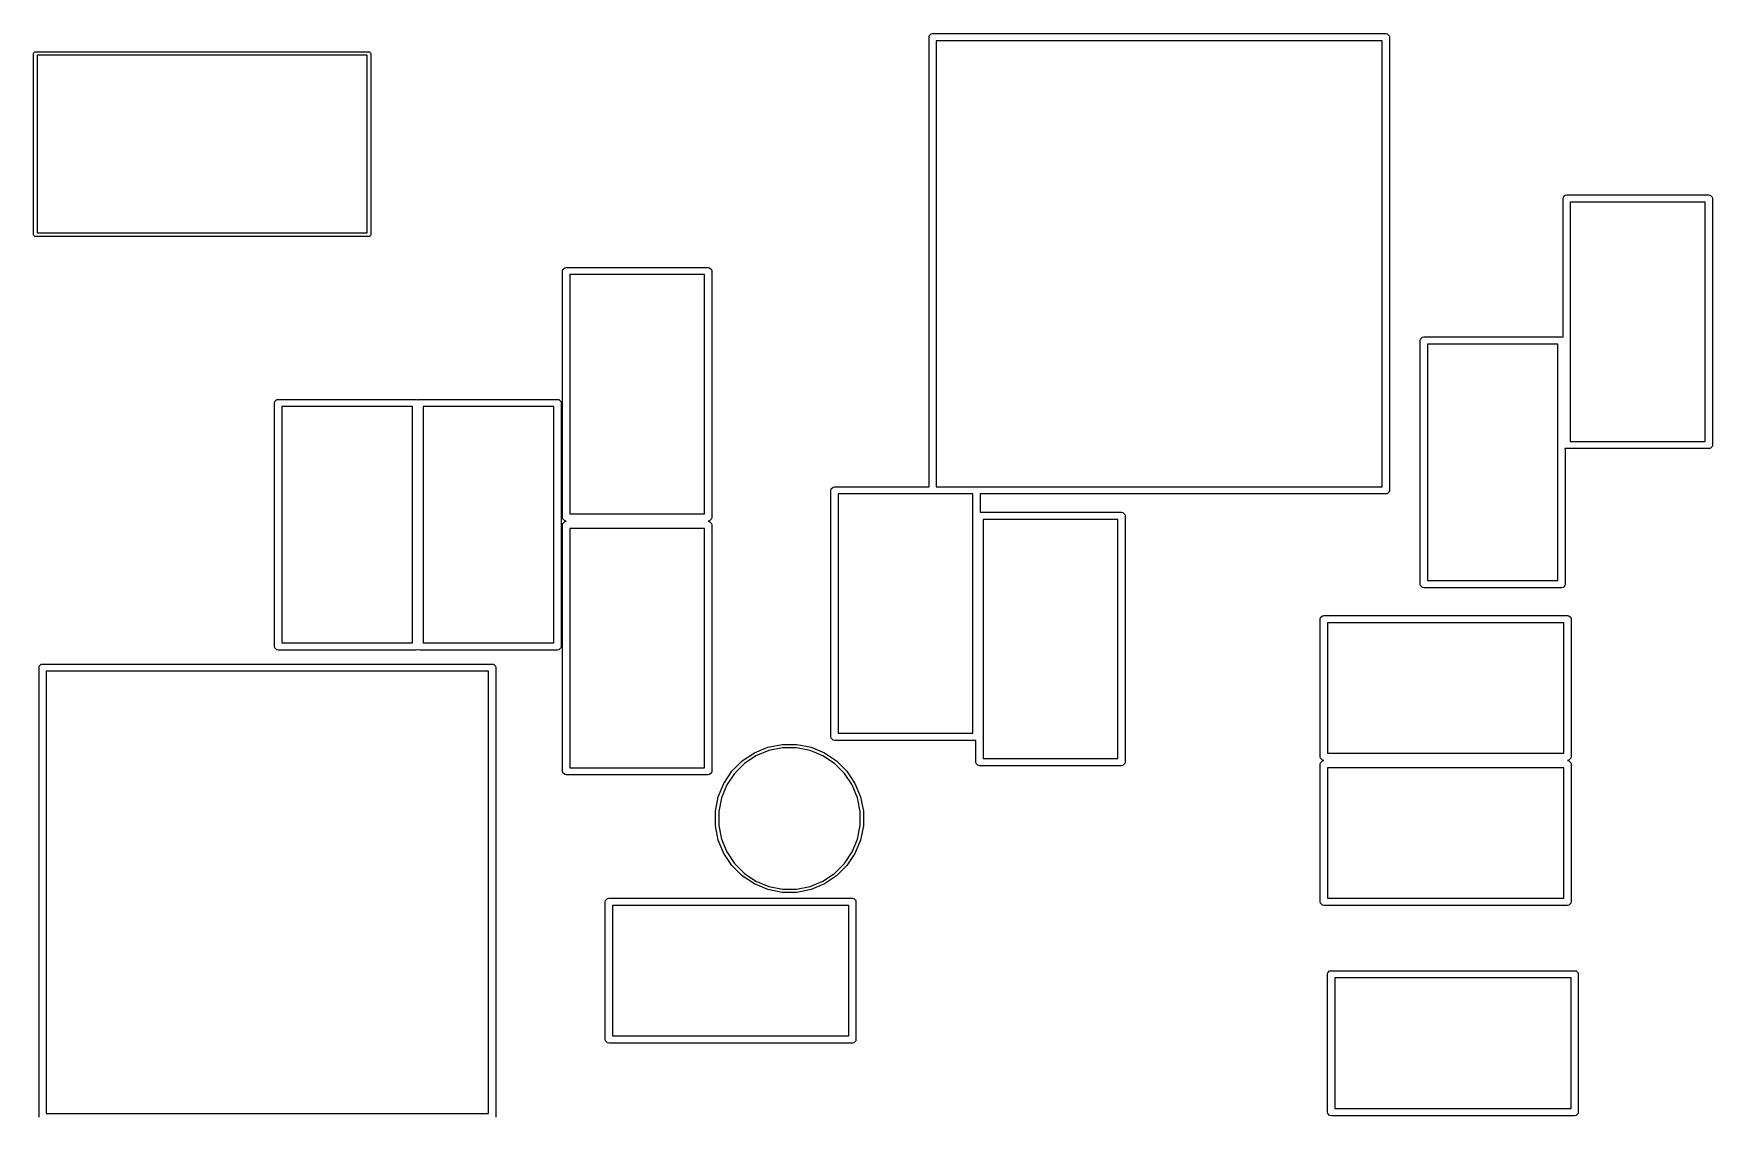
# Model space of a CAD drawing. Header units: inches. Extents: x 0.38 to 5.4, y 0.12 to 3.23.
# Drawn here: x 2.939 to 3.851, y 1.446 to 2.034 of the extents above; entities that cross this region are included whole.
import ezdxf

# ---------------------------------------------------------------- set-up
doc = ezdxf.new("R2010")
doc.units = ezdxf.units.IN
doc.header["$MEASUREMENT"] = 0
doc.layers.add('BLACK', color=250, linetype='CONTINUOUS')

msp = doc.modelspace()

# ---------------------------------------------------------------- linework, layer by layer
at = {"layer": 'BLACK', "linetype": 'CONTINUOUS'}
for p, q in [((3.42578, 2.03229), (3.42685, 2.03335)), ((3.42685, 2.03335), (3.4276, 2.0335)), ((3.4276, 2.0335), (3.67366, 2.0335)), ((3.67366, 2.0335), (3.67441, 2.03335)), ((3.67441, 2.03335), (3.67548, 2.03229)), ((3.42563, 2.03154), (3.42578, 2.03229)), ((3.42563, 1.78744), (3.42563, 2.03154)), ((3.42957, 2.02957), (3.42957, 1.78744)), ((3.67169, 2.02957), (3.42957, 2.02957)), ((3.67169, 1.78744), (3.67169, 2.02957)), ((3.67548, 2.03229), (3.67563, 2.03154)), ((3.67563, 2.03154), (3.67563, 1.78547)), ((2.93941, 2.02268), (2.93948, 2.02305)), ((2.93941, 1.92425), (2.93941, 2.02268)), ((2.93948, 2.02305), (2.94002, 2.02359)), ((2.94002, 2.02359), (2.94039, 2.02366)), ((2.94039, 2.02366), (3.1215, 2.02366)), ((2.94138, 2.02169), (2.94138, 1.92524)), ((3.12051, 2.02169), (2.94138, 2.02169)), ((3.12051, 1.92524), (3.12051, 2.02169)), ((3.1215, 2.02366), (3.12187, 2.02359)), ((3.12187, 2.02359), (3.12241, 2.02305)), ((3.12241, 2.02305), (3.12248, 2.02268)), ((3.12248, 2.02268), (3.12248, 1.92425)), ((3.76992, 1.94394), (3.77007, 1.94469)), ((3.76992, 1.86865), (3.76992, 1.94394)), ((3.77007, 1.94469), (3.77114, 1.94576)), ((3.77114, 1.94576), (3.77189, 1.94591)), ((3.77189, 1.94591), (3.84906, 1.94591)), ((3.77386, 1.94197), (3.77386, 1.81205)), ((3.84709, 1.94197), (3.77386, 1.94197)), ((3.84709, 1.81205), (3.84709, 1.94197)), ((3.84906, 1.94591), (3.84981, 1.94576)), ((3.84981, 1.94576), (3.85087, 1.94469)), ((3.85087, 1.94469), (3.85102, 1.94394)), ((3.85102, 1.94394), (3.85102, 1.81008)), ((2.93948, 1.92388), (2.93941, 1.92425)), ((2.94002, 1.92334), (2.93948, 1.92388)), ((2.94138, 1.92524), (3.12051, 1.92524)), ((3.12241, 1.92388), (3.12187, 1.92334)), ((3.12248, 1.92425), (3.12241, 1.92388)), ((2.94039, 1.92327), (2.94002, 1.92334)), ((3.1215, 1.92327), (2.94039, 1.92327)), ((3.12187, 1.92334), (3.1215, 1.92327)), ((3.22661, 1.90457), (3.22676, 1.90532)), ((3.22676, 1.90532), (3.22783, 1.90639)), ((3.22783, 1.90639), (3.22858, 1.90654)), ((3.22858, 1.90654), (3.30575, 1.90654)), ((3.30575, 1.90654), (3.3065, 1.90639)), ((3.3065, 1.90639), (3.30757, 1.90532)), ((3.30757, 1.90532), (3.30772, 1.90457)), ((3.22661, 1.77071), (3.22661, 1.90457)), ((3.23055, 1.9026), (3.23055, 1.77268)), ((3.30378, 1.9026), (3.23055, 1.9026)), ((3.30378, 1.77268), (3.30378, 1.9026)), ((3.30772, 1.90457), (3.30772, 1.77071)), ((3.69358, 1.86869), (3.69433, 1.86884)), ((3.69433, 1.86884), (3.76913, 1.86884)), ((3.76913, 1.86884), (3.76989, 1.86869)), ((3.69236, 1.86687), (3.69251, 1.86762)), ((3.69236, 1.73459), (3.69236, 1.86687)), ((3.69251, 1.86762), (3.69358, 1.86869)), ((3.6963, 1.8649), (3.6963, 1.73656)), ((3.76717, 1.8649), (3.6963, 1.8649)), ((3.76717, 1.73656), (3.76717, 1.8649)), ((3.76989, 1.86869), (3.76992, 1.86865)), ((3.07031, 1.83291), (3.07046, 1.83367)), ((3.07031, 1.70063), (3.07031, 1.83291)), ((3.07046, 1.83367), (3.07153, 1.83473)), ((3.07153, 1.83473), (3.07228, 1.83488)), ((3.07228, 1.83488), (3.14709, 1.83488)), ((3.14709, 1.83488), (3.14784, 1.83473)), ((3.14784, 1.83473), (3.14807, 1.8345)), ((3.14807, 1.8345), (3.1483, 1.83473)), ((3.1483, 1.83473), (3.14906, 1.83488)), ((3.14906, 1.83488), (3.22386, 1.83488)), ((3.22386, 1.83488), (3.22461, 1.83473)), ((3.22461, 1.83473), (3.22568, 1.83367)), ((3.22568, 1.83367), (3.22583, 1.83291)), ((3.22583, 1.83291), (3.22583, 1.70063)), ((3.07425, 1.83094), (3.07425, 1.7026)), ((3.14512, 1.83094), (3.07425, 1.83094)), ((3.14512, 1.7026), (3.14512, 1.83094)), ((3.15102, 1.83094), (3.15102, 1.7026)), ((3.22189, 1.83094), (3.15102, 1.83094)), ((3.22189, 1.7026), (3.22189, 1.83094)), ((3.77114, 1.80826), (3.7711, 1.80829)), ((3.7711, 1.80829), (3.7711, 1.73459)), ((3.77189, 1.80811), (3.77114, 1.80826)), ((3.84906, 1.80811), (3.77189, 1.80811)), ((3.77386, 1.81205), (3.84709, 1.81205)), ((3.84981, 1.80826), (3.84906, 1.80811)), ((3.85087, 1.80933), (3.84981, 1.80826)), ((3.85102, 1.81008), (3.85087, 1.80933)), ((3.37243, 1.78623), (3.3735, 1.78729)), ((3.3735, 1.78729), (3.37425, 1.78744)), ((3.37425, 1.78744), (3.42563, 1.78744)), ((3.42957, 1.78744), (3.45142, 1.78744)), ((3.45142, 1.78744), (3.67169, 1.78744)), ((3.37228, 1.78547), (3.37243, 1.78623)), ((3.37228, 1.65161), (3.37228, 1.78547)), ((3.37622, 1.7835), (3.37622, 1.65358)), ((3.4276, 1.7835), (3.37622, 1.7835)), ((3.44945, 1.7835), (3.4276, 1.7835)), ((3.44945, 1.65358), (3.44945, 1.7835)), ((3.67366, 1.7835), (3.45339, 1.7835)), ((3.45339, 1.7835), (3.45339, 1.77366)), ((3.67441, 1.78365), (3.67366, 1.7835)), ((3.67548, 1.78472), (3.67441, 1.78365)), ((3.67563, 1.78547), (3.67548, 1.78472)), ((3.22676, 1.76996), (3.22661, 1.77071)), ((3.22783, 1.76889), (3.22676, 1.76996)), ((3.22676, 1.76752), (3.22783, 1.76859)), ((3.22858, 1.76874), (3.22783, 1.76889)), ((3.22783, 1.76859), (3.22858, 1.76874)), ((3.23055, 1.77268), (3.30378, 1.77268)), ((3.3065, 1.76889), (3.30575, 1.76874)), ((3.30575, 1.76874), (3.3065, 1.76859)), ((3.30757, 1.76996), (3.3065, 1.76889)), ((3.3065, 1.76859), (3.30757, 1.76752)), ((3.30772, 1.77071), (3.30757, 1.76996)), ((3.45339, 1.77366), (3.53016, 1.77366)), ((3.45496, 1.76972), (3.45496, 1.6398)), ((3.52819, 1.76972), (3.45496, 1.76972)), ((3.52819, 1.6398), (3.52819, 1.76972)), ((3.53016, 1.77366), (3.53091, 1.77351)), ((3.53091, 1.77351), (3.53198, 1.77245)), ((3.53198, 1.77245), (3.53213, 1.77169)), ((3.53213, 1.77169), (3.53213, 1.63783)), ((3.22661, 1.76677), (3.22676, 1.76752)), ((3.22661, 1.63291), (3.22661, 1.76677)), ((3.23055, 1.7648), (3.23055, 1.63488)), ((3.30378, 1.7648), (3.23055, 1.7648)), ((3.30378, 1.63488), (3.30378, 1.7648)), ((3.30757, 1.76752), (3.30772, 1.76677)), ((3.30772, 1.76677), (3.30772, 1.63291)), ((3.69251, 1.73383), (3.69236, 1.73459)), ((3.69358, 1.73277), (3.69251, 1.73383)), ((3.69433, 1.73262), (3.69358, 1.73277)), ((3.76913, 1.73262), (3.69433, 1.73262)), ((3.6963, 1.73656), (3.76717, 1.73656)), ((3.76989, 1.73277), (3.76913, 1.73262)), ((3.77095, 1.73383), (3.76989, 1.73277)), ((3.7711, 1.73459), (3.77095, 1.73383)), ((3.63803, 1.71559), (3.63818, 1.71634)), ((3.63803, 1.64079), (3.63803, 1.71559)), ((3.63818, 1.71634), (3.63925, 1.71741)), ((3.63925, 1.71741), (3.64, 1.71756)), ((3.64, 1.71756), (3.77228, 1.71756)), ((3.77228, 1.71756), (3.77304, 1.71741)), ((3.77304, 1.71741), (3.7741, 1.71634)), ((3.7741, 1.71634), (3.77425, 1.71559)), ((3.77425, 1.71559), (3.77425, 1.64079)), ((3.64197, 1.71362), (3.64197, 1.64276)), ((3.77031, 1.71362), (3.64197, 1.71362)), ((3.77031, 1.64276), (3.77031, 1.71362)), ((3.07046, 1.69988), (3.07031, 1.70063)), ((3.07153, 1.69881), (3.07046, 1.69988)), ((3.07228, 1.69866), (3.07153, 1.69881)), ((3.14709, 1.69866), (3.07228, 1.69866)), ((3.07425, 1.7026), (3.14512, 1.7026)), ((3.14784, 1.69881), (3.14709, 1.69866)), ((3.14807, 1.69904), (3.14784, 1.69881)), ((3.1483, 1.69881), (3.14807, 1.69904)), ((3.14906, 1.69866), (3.1483, 1.69881)), ((3.22386, 1.69866), (3.14906, 1.69866)), ((3.15102, 1.7026), (3.22189, 1.7026)), ((3.22461, 1.69881), (3.22386, 1.69866)), ((3.22568, 1.69988), (3.22461, 1.69881)), ((3.22583, 1.70063), (3.22568, 1.69988)), ((2.94236, 1.68921), (2.94251, 1.68997)), ((2.94236, 1.44512), (2.94236, 1.68921)), ((2.94251, 1.68997), (2.94358, 1.69103)), ((2.94358, 1.69103), (2.94433, 1.69118)), ((2.94433, 1.69118), (3.18843, 1.69118)), ((2.9463, 1.68724), (2.9463, 1.44709)), ((3.18646, 1.68724), (2.9463, 1.68724)), ((3.18646, 1.44709), (3.18646, 1.68724)), ((3.18843, 1.69118), (3.18918, 1.69103)), ((3.18918, 1.69103), (3.19024, 1.68997)), ((3.19024, 1.68997), (3.19039, 1.68921)), ((3.19039, 1.68921), (3.19039, 1.44512)), ((3.37243, 1.65086), (3.37228, 1.65161)), ((3.3735, 1.6498), (3.37243, 1.65086)), ((3.37622, 1.65358), (3.44945, 1.65358)), ((3.32424, 1.63852), (3.33082, 1.64291)), ((3.33166, 1.64134), (3.32537, 1.63714)), ((3.33082, 1.64291), (3.33813, 1.64594)), ((3.33865, 1.64423), (3.33166, 1.64134)), ((3.33813, 1.64594), (3.34589, 1.64748)), ((3.34606, 1.64571), (3.33865, 1.64423)), ((3.34589, 1.64748), (3.3538, 1.64748)), ((3.35362, 1.64571), (3.34606, 1.64571)), ((3.36104, 1.64423), (3.35362, 1.64571)), ((3.3538, 1.64748), (3.36156, 1.64594)), ((3.36803, 1.64134), (3.36104, 1.64423)), ((3.36156, 1.64594), (3.36887, 1.64291)), ((3.37431, 1.63714), (3.36803, 1.64134)), ((3.36887, 1.64291), (3.37544, 1.63852)), ((3.37425, 1.64965), (3.3735, 1.6498)), ((3.45102, 1.64965), (3.37425, 1.64965)), ((3.45102, 1.63783), (3.45102, 1.64965)), ((3.64197, 1.64276), (3.77031, 1.64276)), ((3.22676, 1.63216), (3.22661, 1.63291)), ((3.22783, 1.63109), (3.22676, 1.63216)), ((3.23055, 1.63488), (3.30378, 1.63488)), ((3.30757, 1.63216), (3.3065, 1.63109)), ((3.30772, 1.63291), (3.30757, 1.63216)), ((3.31425, 1.62635), (3.31865, 1.63292)), ((3.32003, 1.63179), (3.31583, 1.62551)), ((3.31865, 1.63292), (3.32424, 1.63852)), ((3.32537, 1.63714), (3.32003, 1.63179)), ((3.37966, 1.63179), (3.37431, 1.63714)), ((3.37544, 1.63852), (3.38104, 1.63292)), ((3.38386, 1.62551), (3.37966, 1.63179)), ((3.38104, 1.63292), (3.38543, 1.62635)), ((3.45117, 1.63708), (3.45102, 1.63783)), ((3.45224, 1.63602), (3.45117, 1.63708)), ((3.45299, 1.63587), (3.45224, 1.63602)), ((3.53016, 1.63587), (3.45299, 1.63587)), ((3.45496, 1.6398), (3.52819, 1.6398)), ((3.53091, 1.63602), (3.53016, 1.63587)), ((3.53198, 1.63708), (3.53091, 1.63602)), ((3.53213, 1.63783), (3.53198, 1.63708)), ((3.63818, 1.64003), (3.63803, 1.64079)), ((3.63803, 1.63685), (3.63818, 1.6376)), ((3.63803, 1.56205), (3.63803, 1.63685)), ((3.63925, 1.63897), (3.63818, 1.64003)), ((3.63818, 1.6376), (3.63925, 1.63867)), ((3.64, 1.63882), (3.63925, 1.63897)), ((3.63925, 1.63867), (3.64, 1.63882)), ((3.64197, 1.63488), (3.64197, 1.56402)), ((3.77031, 1.63488), (3.64197, 1.63488)), ((3.77031, 1.56402), (3.77031, 1.63488)), ((3.77304, 1.63897), (3.77228, 1.63882)), ((3.77228, 1.63882), (3.77304, 1.63867)), ((3.7741, 1.64003), (3.77304, 1.63897)), ((3.77304, 1.63867), (3.7741, 1.6376)), ((3.77425, 1.64079), (3.7741, 1.64003)), ((3.7741, 1.6376), (3.77425, 1.63685)), ((3.77425, 1.63685), (3.77425, 1.56205)), ((3.22858, 1.63094), (3.22783, 1.63109)), ((3.30575, 1.63094), (3.22858, 1.63094)), ((3.3065, 1.63109), (3.30575, 1.63094)), ((3.31123, 1.61904), (3.31425, 1.62635)), ((3.31583, 1.62551), (3.31293, 1.61852)), ((3.38675, 1.61852), (3.38386, 1.62551)), ((3.38543, 1.62635), (3.38846, 1.61904)), ((3.30968, 1.61128), (3.31123, 1.61904)), ((3.31293, 1.61852), (3.31146, 1.6111)), ((3.38823, 1.6111), (3.38675, 1.61852)), ((3.38846, 1.61904), (3.39, 1.61128)), ((3.30968, 1.6111), (3.30968, 1.61128)), ((3.30968, 1.60337), (3.30968, 1.6111)), ((3.31146, 1.6111), (3.31146, 1.60354)), ((3.38823, 1.60354), (3.38823, 1.6111)), ((3.39, 1.61128), (3.39, 1.60337)), ((3.31123, 1.59561), (3.30968, 1.60337)), ((3.31425, 1.5883), (3.31123, 1.59561)), ((3.31146, 1.60354), (3.31293, 1.59613)), ((3.31293, 1.59613), (3.31583, 1.58914)), ((3.38386, 1.58914), (3.38675, 1.59613)), ((3.38846, 1.59561), (3.38543, 1.5883)), ((3.38675, 1.59613), (3.38823, 1.60354)), ((3.39, 1.60337), (3.38846, 1.59561)), ((3.31865, 1.58172), (3.31425, 1.5883)), ((3.31583, 1.58914), (3.32003, 1.58285)), ((3.37966, 1.58285), (3.38386, 1.58914)), ((3.38543, 1.5883), (3.38104, 1.58172)), ((3.32424, 1.57613), (3.31865, 1.58172)), ((3.32003, 1.58285), (3.32537, 1.57751)), ((3.32537, 1.57751), (3.33166, 1.57331)), ((3.36803, 1.57331), (3.37431, 1.57751)), ((3.37431, 1.57751), (3.37966, 1.58285)), ((3.38104, 1.58172), (3.37544, 1.57613)), ((3.33082, 1.57173), (3.32424, 1.57613)), ((3.33813, 1.56871), (3.33082, 1.57173)), ((3.33166, 1.57331), (3.33865, 1.57041)), ((3.34589, 1.56716), (3.33813, 1.56871)), ((3.33865, 1.57041), (3.34606, 1.56894)), ((3.34606, 1.56894), (3.35362, 1.56894)), ((3.35362, 1.56894), (3.36104, 1.57041)), ((3.36156, 1.56871), (3.3538, 1.56716)), ((3.36104, 1.57041), (3.36803, 1.57331)), ((3.36887, 1.57173), (3.36156, 1.56871)), ((3.37544, 1.57613), (3.36887, 1.57173)), ((3.24974, 1.56205), (3.24989, 1.5628)), ((3.24974, 1.48724), (3.24974, 1.56205)), ((3.24989, 1.5628), (3.25096, 1.56387)), ((3.25096, 1.56387), (3.25171, 1.56402)), ((3.25171, 1.56402), (3.384, 1.56402)), ((3.25368, 1.56008), (3.25368, 1.48921)), ((3.38203, 1.56008), (3.25368, 1.56008)), ((3.3538, 1.56716), (3.34589, 1.56716)), ((3.38203, 1.48921), (3.38203, 1.56008)), ((3.384, 1.56402), (3.38475, 1.56387)), ((3.38475, 1.56387), (3.38581, 1.5628)), ((3.38581, 1.5628), (3.38596, 1.56205)), ((3.38596, 1.56205), (3.38596, 1.48724)), ((3.63818, 1.56129), (3.63803, 1.56205)), ((3.63925, 1.56023), (3.63818, 1.56129)), ((3.64, 1.56008), (3.63925, 1.56023)), ((3.77228, 1.56008), (3.64, 1.56008)), ((3.64197, 1.56402), (3.77031, 1.56402)), ((3.77304, 1.56023), (3.77228, 1.56008)), ((3.7741, 1.56129), (3.77304, 1.56023)), ((3.77425, 1.56205), (3.7741, 1.56129)), ((3.64197, 1.52268), (3.64212, 1.52343)), ((3.64197, 1.44787), (3.64197, 1.52268)), ((3.64212, 1.52343), (3.64318, 1.5245)), ((3.64318, 1.5245), (3.64394, 1.52465)), ((3.64394, 1.52465), (3.77622, 1.52465)), ((3.77622, 1.52465), (3.77697, 1.5245)), ((3.77697, 1.5245), (3.77804, 1.52343)), ((3.77804, 1.52343), (3.77819, 1.52268)), ((3.77819, 1.52268), (3.77819, 1.44787)), ((3.64591, 1.52071), (3.64591, 1.44984)), ((3.77425, 1.52071), (3.64591, 1.52071)), ((3.77425, 1.44984), (3.77425, 1.52071)), ((3.24989, 1.48649), (3.24974, 1.48724)), ((3.25096, 1.48543), (3.24989, 1.48649)), ((3.25368, 1.48921), (3.38203, 1.48921)), ((3.38581, 1.48649), (3.38475, 1.48543)), ((3.38596, 1.48724), (3.38581, 1.48649)), ((3.25171, 1.48528), (3.25096, 1.48543)), ((3.384, 1.48528), (3.25171, 1.48528)), ((3.38475, 1.48543), (3.384, 1.48528)), ((3.64591, 1.44984), (3.77425, 1.44984)), ((2.9463, 1.44709), (3.18646, 1.44709)), ((3.64212, 1.44712), (3.64197, 1.44787)), ((3.64318, 1.44606), (3.64212, 1.44712)), ((3.64394, 1.44591), (3.64318, 1.44606)), ((3.77622, 1.44591), (3.64394, 1.44591)), ((3.77697, 1.44606), (3.77622, 1.44591)), ((3.77804, 1.44712), (3.77697, 1.44606)), ((3.77819, 1.44787), (3.77804, 1.44712))]:
    msp.add_line(p, q, dxfattribs=at)

doc.saveas('drawing.dxf')
